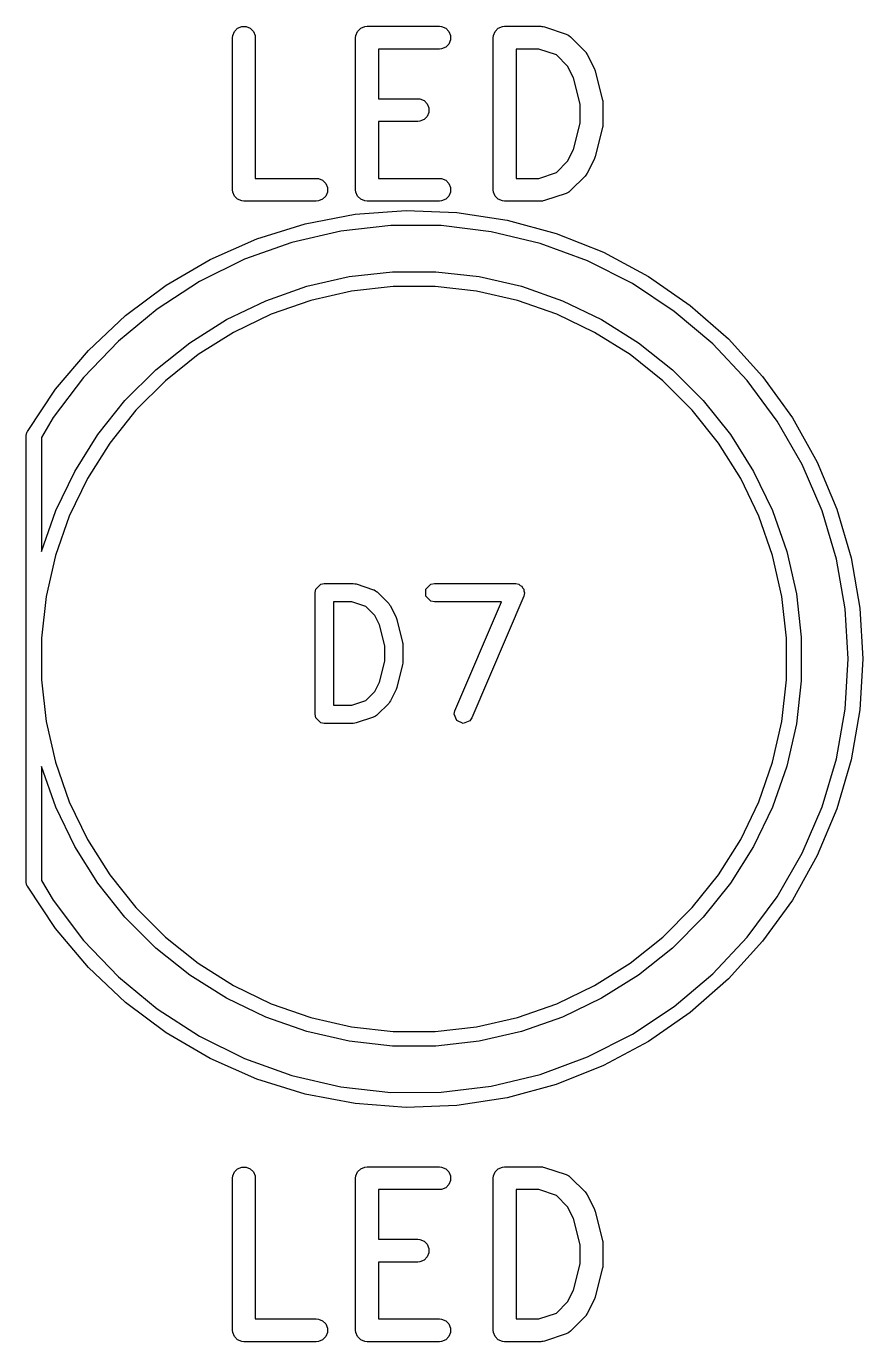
# Model space of a CAD drawing. Header units: millimetres. Extents: x 129 to 276, y -185 to -58.
# Drawn here: x 239.22 to 244.72, y -80.74 to -72.09 of the extents above; entities that cross this region are included whole.
import ezdxf

# ---------------------------------------------------------------- set-up
doc = ezdxf.new("R2010")
doc.units = ezdxf.units.MM
doc.layers.add('F.Fab', color=9, linetype='CONTINUOUS', true_color=0xafafaf)

msp = doc.modelspace()

# ---------------------------------------------------------------- linework, layer by layer
at = {"layer": 'F.Fab', "linetype": 'CONTINUOUS'}
for p, q in [((240.577393, -72.150187), (240.588592, -72.123151)), ((240.588592, -72.123151), (240.609284, -72.102459)), ((240.609284, -72.102459), (240.63632, -72.09126)), ((240.63632, -72.09126), (240.665584, -72.09126)), ((240.665584, -72.09126), (240.69262, -72.102459)), ((240.69262, -72.102459), (240.713312, -72.123151)), ((240.713312, -72.123151), (240.724511, -72.150187)), ((241.386917, -72.150187), (241.398116, -72.123151)), ((241.398116, -72.123151), (241.418808, -72.102459)), ((241.418808, -72.102459), (241.445844, -72.09126)), ((241.445844, -72.09126), (241.460476, -72.089819)), ((241.460476, -72.089819), (241.936666, -72.089819)), ((241.936666, -72.089819), (241.951298, -72.09126)), ((241.951298, -72.09126), (241.978334, -72.102459)), ((241.978334, -72.102459), (241.999026, -72.123151)), ((241.999026, -72.123151), (242.010225, -72.150187)), ((242.291679, -72.150187), (242.302878, -72.123151)), ((242.302878, -72.123151), (242.32357, -72.102459)), ((242.32357, -72.102459), (242.350606, -72.09126)), ((242.350606, -72.09126), (242.365238, -72.089819)), ((242.365238, -72.089819), (242.603333, -72.089819)), ((242.603333, -72.089819), (242.610738, -72.090548)), ((242.610738, -72.090548), (242.612713, -72.090408)), ((242.612713, -72.090408), (242.61531, -72.090998)), ((242.61531, -72.090998), (242.617965, -72.09126)), ((242.617965, -72.09126), (242.619796, -72.092018)), ((242.619796, -72.092018), (242.62705, -72.093668)), ((242.62705, -72.093668), (242.769907, -72.141287)), ((240.575952, -72.164819), (240.577393, -72.150187)), ((240.575952, -73.164819), (240.575952, -72.164819)), ((240.724511, -72.150187), (240.725952, -72.164819)), ((240.725952, -72.164819), (240.725952, -73.089819)), ((241.385476, -72.164819), (241.386917, -72.150187)), ((241.385476, -73.164819), (241.385476, -72.164819)), ((241.978334, -72.227179), (241.951298, -72.238378)), ((241.999026, -72.206487), (241.978334, -72.227179)), ((242.010225, -72.179451), (241.999026, -72.206487)), ((242.010225, -72.150187), (242.010225, -72.179451)), ((242.290238, -72.164819), (242.291679, -72.150187)), ((242.290238, -73.164819), (242.290238, -72.164819)), ((242.769907, -72.141287), (242.783332, -72.147281)), ((242.783332, -72.147281), (242.785367, -72.149046)), ((242.785367, -72.149046), (242.787858, -72.150078)), ((242.787858, -72.150078), (242.799223, -72.159405)), ((242.799223, -72.159405), (242.894461, -72.254643)), ((241.936666, -72.239819), (241.535476, -72.239819)), ((241.535476, -72.239819), (241.535476, -72.566009)), ((241.951298, -72.238378), (241.936666, -72.239819)), ((242.591163, -72.239819), (242.440238, -72.239819)), ((242.440238, -72.239819), (242.440238, -73.089819)), ((242.705676, -72.27799), (242.591163, -72.239819)), ((242.779789, -72.352103), (242.705676, -72.27799)), ((242.894461, -72.254643), (242.899181, -72.260393)), ((242.899181, -72.260393), (242.900678, -72.261692)), ((242.900678, -72.261692), (242.902097, -72.263946)), ((242.902097, -72.263946), (242.903789, -72.266008)), ((242.903789, -72.266008), (242.904547, -72.26784)), ((242.904547, -72.26784), (242.90851, -72.274135)), ((242.90851, -72.274135), (242.956129, -72.369373)), ((242.818282, -72.42909), (242.779789, -72.352103)), ((242.956129, -72.369373), (242.956538, -72.370442)), ((242.956538, -72.370442), (242.956861, -72.370878)), ((242.956861, -72.370878), (242.959053, -72.377014)), ((242.959053, -72.377014), (242.961384, -72.383104)), ((242.961384, -72.383104), (242.961422, -72.383644)), ((242.961422, -72.383644), (242.961808, -72.384724)), ((242.961808, -72.384724), (243.009427, -72.5752)), ((242.861666, -72.602624), (242.818282, -72.42909)), ((241.535476, -72.566009), (241.793809, -72.566009)), ((241.793809, -72.566009), (241.808441, -72.56745)), ((241.808441, -72.56745), (241.835477, -72.578649)), ((241.835477, -72.578649), (241.856169, -72.599341)), ((241.856169, -72.599341), (241.867368, -72.626377)), ((241.867368, -72.655641), (241.856169, -72.682677)), ((241.867368, -72.626377), (241.867368, -72.655641)), ((242.861666, -72.727013), (242.861666, -72.602624)), ((243.009427, -72.5752), (243.009802, -72.577736)), ((243.009802, -72.577736), (243.010225, -72.578758)), ((243.010225, -72.578758), (243.010767, -72.58427)), ((243.010767, -72.58427), (243.011577, -72.589744)), ((243.011577, -72.589744), (243.011414, -72.590836)), ((243.011414, -72.590836), (243.011666, -72.59339)), ((243.011666, -72.59339), (243.011666, -72.736247)), ((241.793809, -72.716009), (241.535476, -72.716009)), ((241.535476, -72.716009), (241.535476, -73.089819)), ((241.808441, -72.714568), (241.793809, -72.716009)), ((241.835477, -72.703369), (241.808441, -72.714568)), ((241.856169, -72.682677), (241.835477, -72.703369)), ((242.818282, -72.900547), (242.861666, -72.727013)), ((243.010767, -72.745366), (243.010225, -72.750879)), ((243.011577, -72.739893), (243.010767, -72.745366)), ((243.011666, -72.736247), (243.011414, -72.7388)), ((243.011414, -72.7388), (243.011577, -72.739893)), ((243.009427, -72.754437), (242.961808, -72.944913)), ((243.009802, -72.7519), (243.009427, -72.754437)), ((243.010225, -72.750879), (243.009802, -72.7519)), ((242.779788, -72.977534), (242.818282, -72.900547)), ((242.705676, -73.051647), (242.779788, -72.977534)), ((242.956129, -72.960264), (242.90851, -73.055502)), ((242.956538, -72.959194), (242.956129, -72.960264)), ((242.956861, -72.958759), (242.956538, -72.959194)), ((242.959053, -72.952622), (242.956861, -72.958759)), ((242.961384, -72.946533), (242.959053, -72.952622)), ((242.961422, -72.945992), (242.961384, -72.946533)), ((242.961808, -72.944913), (242.961422, -72.945992)), ((240.725952, -73.089819), (241.127142, -73.089819)), ((241.127142, -73.089819), (241.141774, -73.09126)), ((241.141774, -73.09126), (241.16881, -73.102459)), ((241.535476, -73.089819), (241.936666, -73.089819)), ((241.936666, -73.089819), (241.951298, -73.09126)), ((241.951298, -73.09126), (241.978334, -73.102459)), ((242.440238, -73.089819), (242.591163, -73.089819)), ((242.591163, -73.089819), (242.705676, -73.051647)), ((242.894462, -73.074993), (242.799223, -73.170233)), ((242.899179, -73.069244), (242.894462, -73.074993)), ((242.900678, -73.067945), (242.899179, -73.069244)), ((242.902099, -73.065686), (242.900678, -73.067945)), ((242.903789, -73.063628), (242.902099, -73.065686)), ((242.904546, -73.061798), (242.903789, -73.063628)), ((242.90851, -73.055502), (242.904546, -73.061798)), ((240.577393, -73.179451), (240.575952, -73.164819)), ((241.16881, -73.102459), (241.189502, -73.123151)), ((241.189502, -73.123151), (241.200701, -73.150187)), ((241.200701, -73.150187), (241.200701, -73.179451)), ((241.386917, -73.179451), (241.385476, -73.164819)), ((241.978334, -73.102459), (241.999026, -73.123151)), ((241.999026, -73.123151), (242.010225, -73.150187)), ((242.010225, -73.150187), (242.010225, -73.179451)), ((242.291679, -73.179451), (242.290238, -73.164819)), ((242.799223, -73.170233), (242.787858, -73.17956)), ((240.588592, -73.206487), (240.577393, -73.179451)), ((240.609284, -73.227179), (240.588592, -73.206487)), ((240.63632, -73.238378), (240.609284, -73.227179)), ((240.650952, -73.239819), (240.63632, -73.238378)), ((241.127142, -73.239819), (240.650952, -73.239819)), ((241.141774, -73.238378), (241.127142, -73.239819)), ((241.16881, -73.227179), (241.141774, -73.238378)), ((241.189502, -73.206487), (241.16881, -73.227179)), ((241.200701, -73.179451), (241.189502, -73.206487)), ((241.398116, -73.206487), (241.386917, -73.179451)), ((241.418808, -73.227179), (241.398116, -73.206487)), ((241.445844, -73.238378), (241.418808, -73.227179)), ((241.460476, -73.239819), (241.445844, -73.238378)), ((241.936666, -73.239819), (241.460476, -73.239819)), ((241.951298, -73.238378), (241.936666, -73.239819)), ((241.978334, -73.227179), (241.951298, -73.238378)), ((241.999026, -73.206487), (241.978334, -73.227179)), ((242.010225, -73.179451), (241.999026, -73.206487)), ((242.302878, -73.206487), (242.291679, -73.179451)), ((242.32357, -73.227179), (242.302878, -73.206487)), ((242.350606, -73.238378), (242.32357, -73.227179)), ((242.365238, -73.239819), (242.350606, -73.238378)), ((242.603333, -73.239819), (242.365238, -73.239819)), ((242.610738, -73.239089), (242.603333, -73.239819)), ((242.612713, -73.23923), (242.610738, -73.239089)), ((242.61531, -73.238639), (242.612713, -73.23923)), ((242.617965, -73.238378), (242.61531, -73.238639)), ((242.619796, -73.237619), (242.617965, -73.238378)), ((242.62705, -73.23597), (242.619796, -73.237619)), ((242.769907, -73.188351), (242.62705, -73.23597)), ((242.783332, -73.182357), (242.769907, -73.188351)), ((242.785367, -73.180591), (242.783332, -73.182357)), ((242.787858, -73.17956), (242.785367, -73.180591)), ((241.054604, -73.388059), (241.383294, -73.325456)), ((241.383294, -73.325456), (241.716959, -73.300477)), ((241.716959, -73.300477), (242.051306, -73.313443)), ((242.051306, -73.313443), (242.382034, -73.364187)), ((240.735117, -73.48748), (241.054604, -73.388059)), ((241.289002, -73.435982), (240.966523, -73.510569)), ((241.617946, -73.399222), (241.289002, -73.435982)), ((241.948934, -73.400783), (241.617946, -73.399222)), ((242.277517, -73.440644), (241.948934, -73.400783)), ((242.382034, -73.364187), (242.704888, -73.452057)), ((240.428945, -73.62244), (240.735117, -73.48748)), ((240.966523, -73.510569), (240.654846, -73.621981)), ((242.599277, -73.518269), (242.277517, -73.440644)), ((242.90989, -73.632615), (242.599277, -73.518269)), ((242.704888, -73.452057), (243.015716, -73.575922)), ((243.015716, -73.575922), (243.310517, -73.734189)), ((240.140024, -73.791204), (240.428945, -73.62244)), ((240.654846, -73.621981), (240.358158, -73.768719)), ((243.205181, -73.782144), (242.90989, -73.632615)), ((240.358158, -73.768719), (240.080449, -73.948811)), ((241.064069, -73.799661), (241.342859, -73.736029)), ((241.342859, -73.736029), (241.62702, -73.704012)), ((241.62702, -73.704012), (241.91298, -73.704012)), ((241.91298, -73.704012), (242.197141, -73.736029)), ((242.197141, -73.736029), (242.475931, -73.799661)), ((243.481179, -73.964848), (243.205181, -73.782144)), ((243.310517, -73.734189), (243.5855, -73.924821)), ((239.872073, -73.991599), (240.140024, -73.791204)), ((240.794157, -73.894107), (241.064069, -73.799661)), ((241.358963, -73.830811), (241.090684, -73.892043)), ((241.632411, -73.8), (241.358963, -73.830811)), ((241.907589, -73.8), (241.632411, -73.8)), ((242.181037, -73.830811), (241.907589, -73.8)), ((242.449316, -73.892043), (242.181037, -73.830811)), ((242.475931, -73.799661), (242.745843, -73.894107)), ((240.080449, -73.948811), (239.825452, -74.159836)), ((240.536517, -74.01818), (240.794157, -73.894107)), ((241.090684, -73.892043), (240.830948, -73.982929)), ((242.709052, -73.982929), (242.449316, -73.892043)), ((242.745843, -73.894107), (243.003483, -74.01818)), ((243.5855, -73.924821), (243.837127, -74.145366)), ((239.628538, -74.221049), (239.872073, -73.991599)), ((240.294388, -74.17032), (240.536517, -74.01818)), ((240.830948, -73.982929), (240.583022, -74.102324)), ((242.956978, -74.102324), (242.709052, -73.982929)), ((243.003483, -74.01818), (243.245612, -74.17032)), ((243.734175, -74.178268), (243.481179, -73.964848)), ((240.583022, -74.102324), (240.350022, -74.248728)), ((243.189978, -74.248728), (242.956978, -74.102324)), ((239.825452, -74.159836), (239.596593, -74.398958)), ((240.070816, -74.348612), (240.294388, -74.17032)), ((243.245612, -74.17032), (243.469184, -74.348612)), ((243.960768, -74.419538), (243.734175, -74.178268)), ((243.837127, -74.145366), (244.062161, -74.392986)), ((239.412553, -74.4766), (239.628538, -74.221049)), ((240.350022, -74.248728), (240.134879, -74.420299)), ((243.405121, -74.420299), (243.189978, -74.248728)), ((239.868612, -74.550816), (240.070816, -74.348612)), ((243.469184, -74.348612), (243.671388, -74.550816)), ((239.596593, -74.398958), (239.39695, -74.662962)), ((240.134879, -74.420299), (239.940299, -74.614879)), ((243.599701, -74.614879), (243.405121, -74.420299)), ((244.157912, -74.685414), (243.960768, -74.419538)), ((244.062161, -74.392986), (244.257706, -74.664497)), ((239.226897, -74.754966), (239.412553, -74.4766)), ((239.69032, -74.774388), (239.868612, -74.550816)), ((243.671388, -74.550816), (243.84968, -74.774388)), ((239.940299, -74.614879), (239.768728, -74.830022)), ((243.771272, -74.830022), (243.599701, -74.614879)), ((239.39695, -74.662962), (239.32, -74.793909)), ((244.322957, -74.97232), (244.157912, -74.685414)), ((244.257706, -74.664497), (244.421247, -74.956405)), ((239.22, -74.780306), (239.223806, -74.761172)), ((239.22, -77.719694), (239.22, -74.780306)), ((239.223806, -74.761172), (239.226014, -74.758963)), ((239.226014, -74.758963), (239.226897, -74.754966)), ((239.32, -74.793909), (239.32, -75.5431)), ((239.53818, -75.016517), (239.69032, -74.774388)), ((243.84968, -74.774388), (244.00182, -75.016517)), ((239.768728, -74.830022), (239.622324, -75.063022)), ((243.917676, -75.063022), (243.771272, -74.830022)), ((244.453684, -75.276402), (244.322957, -74.97232)), ((244.421247, -74.956405), (244.550681, -75.264955)), ((239.414107, -75.274157), (239.53818, -75.016517)), ((239.622324, -75.063022), (239.502929, -75.310948)), ((244.037071, -75.310948), (243.917676, -75.063022)), ((244.00182, -75.016517), (244.125893, -75.274157)), ((239.32, -75.5431), (239.414107, -75.274157)), ((239.502929, -75.310948), (239.412043, -75.570684)), ((244.127957, -75.570684), (244.037071, -75.310948)), ((244.125893, -75.274157), (244.220339, -75.544069)), ((244.548337, -75.593572), (244.453684, -75.276402)), ((244.550681, -75.264955), (244.644342, -75.586178)), ((239.412043, -75.570684), (239.350811, -75.838963)), ((244.189189, -75.838963), (244.127957, -75.570684)), ((244.220339, -75.544069), (244.283971, -75.822859)), ((244.605642, -75.919565), (244.548337, -75.593572)), ((244.644342, -75.586178), (244.701024, -75.91594)), ((241.124091, -75.790894), (241.156563, -75.758422)), ((241.156563, -75.758422), (241.179524, -75.753855)), ((241.179524, -75.753855), (241.37, -75.753855)), ((241.37, -75.753855), (241.379433, -75.755731)), ((241.379433, -75.755731), (241.388974, -75.756934)), ((241.388974, -75.756934), (241.50326, -75.795029)), ((241.8479, -75.790894), (241.880372, -75.758422)), ((241.880372, -75.758422), (241.903333, -75.753855)), ((241.903333, -75.753855), (242.436667, -75.753855)), ((242.436667, -75.753855), (242.437164, -75.753953)), ((242.437164, -75.753953), (242.437399, -75.75386)), ((242.437399, -75.75386), (242.438011, -75.754122)), ((242.438011, -75.754122), (242.459628, -75.758422)), ((242.459628, -75.758422), (242.468316, -75.76711)), ((242.468316, -75.76711), (242.479607, -75.771949)), ((242.479607, -75.771949), (242.483908, -75.782702)), ((239.350811, -75.838963), (239.32, -76.112411)), ((241.119524, -75.813855), (241.124091, -75.790894)), ((241.119524, -76.613855), (241.119524, -75.813855)), ((241.50326, -75.795029), (241.50587, -75.796517)), ((241.50587, -75.796517), (241.507247, -75.796517)), ((241.507247, -75.796517), (241.515236, -75.801855)), ((241.515236, -75.801855), (241.523598, -75.806622)), ((241.523598, -75.806622), (241.524214, -75.807855)), ((241.524214, -75.807855), (241.526712, -75.809524)), ((241.526712, -75.809524), (241.602902, -75.885714)), ((241.8479, -75.836816), (241.8479, -75.790894)), ((241.880372, -75.869288), (241.8479, -75.836816)), ((242.491816, -75.837491), (242.148958, -76.63749)), ((242.483908, -75.782702), (242.4921, -75.790894)), ((242.49192, -75.836995), (242.491816, -75.837491)), ((242.4921, -75.836816), (242.49192, -75.836995)), ((242.4921, -75.790894), (242.4921, -75.80318)), ((242.4921, -75.80318), (242.496663, -75.814587)), ((242.496663, -75.814587), (242.4921, -75.836148)), ((242.4921, -75.836148), (242.4921, -75.836816)), ((244.22, -76.112411), (244.189189, -75.838963)), ((244.283971, -75.822859), (244.315988, -76.10702)), ((241.360263, -75.873855), (241.239524, -75.873855)), ((241.239524, -75.873855), (241.239524, -76.553855)), ((241.451876, -75.904392), (241.360263, -75.873855)), ((241.511162, -75.963678), (241.451876, -75.904392)), ((241.602902, -75.885714), (241.608239, -75.893701)), ((241.608239, -75.893701), (241.614142, -75.901307)), ((241.614142, -75.901307), (241.652237, -75.977499)), ((241.903333, -75.873855), (241.880372, -75.869288)), ((242.345674, -75.873855), (241.903333, -75.873855)), ((242.03866, -76.59022), (242.345674, -75.873855)), ((244.62483, -76.25), (244.605642, -75.919565)), ((244.701024, -75.91594), (244.72, -76.25)), ((241.541961, -76.025276), (241.511162, -75.963678)), ((241.576667, -76.164096), (241.541961, -76.025276)), ((241.652237, -75.977499), (241.653973, -75.983838)), ((241.653973, -75.983838), (241.656779, -75.989779)), ((241.656779, -75.989779), (241.694876, -76.14216)), ((239.32, -76.112411), (239.32, -76.387589)), ((244.22, -76.387589), (244.22, -76.112411)), ((244.315988, -76.10702), (244.315988, -76.39298)), ((241.576667, -76.263613), (241.576667, -76.164096)), ((241.694876, -76.14216), (241.695233, -76.149504)), ((241.695233, -76.149504), (241.696667, -76.156712)), ((241.696667, -76.156712), (241.696667, -76.270998)), ((241.541961, -76.402432), (241.576667, -76.263613)), ((241.694876, -76.28555), (241.656779, -76.437931)), ((241.695233, -76.278205), (241.694876, -76.28555)), ((241.696667, -76.270998), (241.695233, -76.278205)), ((244.605642, -76.580435), (244.62483, -76.25)), ((244.72, -76.25), (244.701024, -76.58406)), ((239.32, -76.387589), (239.350811, -76.661037)), ((241.451874, -76.523318), (241.511163, -76.46403)), ((241.511163, -76.46403), (241.541961, -76.402432)), ((241.652237, -76.450212), (241.614142, -76.526402)), ((241.653973, -76.44387), (241.652237, -76.450212)), ((241.656779, -76.437931), (241.653973, -76.44387)), ((244.189189, -76.661037), (244.22, -76.387589)), ((244.315988, -76.39298), (244.283971, -76.677141)), ((241.360263, -76.553855), (241.451874, -76.523318)), ((241.602903, -76.541995), (241.526713, -76.618186)), ((241.608246, -76.533998), (241.602903, -76.541995)), ((241.614142, -76.526402), (241.608246, -76.533998)), ((241.124091, -76.636816), (241.119524, -76.613855)), ((241.156563, -76.669288), (241.124091, -76.636816)), ((241.239524, -76.553855), (241.360263, -76.553855)), ((241.50326, -76.632681), (241.388974, -76.670776)), ((241.50587, -76.631193), (241.50326, -76.632681)), ((241.507248, -76.631193), (241.50587, -76.631193)), ((241.515243, -76.62585), (241.507248, -76.631193)), ((241.523598, -76.621088), (241.515243, -76.62585)), ((241.524214, -76.619855), (241.523598, -76.621088)), ((241.526713, -76.618186), (241.524214, -76.619855)), ((242.033813, -76.613123), (242.03866, -76.59022)), ((242.050868, -76.655761), (242.033813, -76.613123)), ((242.148958, -76.63749), (242.135715, -76.656796)), ((244.548337, -76.906428), (244.605642, -76.580435)), ((244.701024, -76.58406), (244.644342, -76.913822)), ((239.350811, -76.661037), (239.412043, -76.929316)), ((241.179524, -76.673855), (241.156563, -76.669288)), ((241.37, -76.673855), (241.179524, -76.673855)), ((241.379433, -76.671978), (241.37, -76.673855)), ((241.388974, -76.670776), (241.379433, -76.671978)), ((242.093077, -76.673851), (242.050868, -76.655761)), ((242.135715, -76.656796), (242.093077, -76.673851)), ((244.127957, -76.929316), (244.189189, -76.661037)), ((244.283971, -76.677141), (244.220339, -76.955931)), ((239.414107, -77.225843), (239.32, -76.956899)), ((239.32, -76.956899), (239.32, -77.70609)), ((239.412043, -76.929316), (239.502929, -77.189052)), ((244.037071, -77.189052), (244.127957, -76.929316)), ((244.220339, -76.955931), (244.125893, -77.225843)), ((244.453684, -77.223598), (244.548337, -76.906428)), ((244.644342, -76.913822), (244.550681, -77.235045)), ((239.53818, -77.483483), (239.414107, -77.225843)), ((239.502929, -77.189052), (239.622324, -77.436978)), ((243.917676, -77.436978), (244.037071, -77.189052)), ((244.125893, -77.225843), (244.00182, -77.483483)), ((244.322957, -77.52768), (244.453684, -77.223598)), ((244.550681, -77.235045), (244.421247, -77.543595)), ((239.69032, -77.725612), (239.53818, -77.483483)), ((239.622324, -77.436978), (239.768728, -77.669978)), ((243.771272, -77.669978), (243.917676, -77.436978)), ((244.00182, -77.483483), (243.84968, -77.725612)), ((244.157912, -77.814586), (244.322957, -77.52768)), ((244.421247, -77.543595), (244.257706, -77.835503)), ((239.768728, -77.669978), (239.940299, -77.885121)), ((243.599701, -77.885121), (243.771272, -77.669978)), ((239.223806, -77.738828), (239.22, -77.719694)), ((239.226014, -77.741036), (239.223806, -77.738828)), ((239.226897, -77.745034), (239.226014, -77.741036)), ((239.412553, -78.0234), (239.226897, -77.745034)), ((239.32, -77.70609), (239.39695, -77.837038)), ((239.868612, -77.949184), (239.69032, -77.725612)), ((243.84968, -77.725612), (243.671388, -77.949184)), ((239.39695, -77.837038), (239.596593, -78.101042)), ((243.960768, -78.080462), (244.157912, -77.814586)), ((244.257706, -77.835503), (244.062161, -78.107014)), ((239.940299, -77.885121), (240.134879, -78.079701)), ((243.405121, -78.079701), (243.599701, -77.885121)), ((240.070816, -78.151388), (239.868612, -77.949184)), ((243.671388, -77.949184), (243.469184, -78.151388)), ((239.628538, -78.278951), (239.412553, -78.0234)), ((239.596593, -78.101042), (239.825452, -78.340164)), ((240.134879, -78.079701), (240.350022, -78.251272)), ((243.189978, -78.251272), (243.405121, -78.079701)), ((243.734175, -78.321732), (243.960768, -78.080462)), ((244.062161, -78.107014), (243.837127, -78.354634)), ((240.294388, -78.32968), (240.070816, -78.151388)), ((243.469184, -78.151388), (243.245612, -78.32968)), ((239.872073, -78.508401), (239.628538, -78.278951)), ((240.350022, -78.251272), (240.583022, -78.397676)), ((242.956978, -78.397676), (243.189978, -78.251272)), ((239.825452, -78.340164), (240.080449, -78.551189)), ((240.536517, -78.48182), (240.294388, -78.32968)), ((243.245612, -78.32968), (243.003483, -78.48182)), ((243.481179, -78.535152), (243.734175, -78.321732)), ((243.837127, -78.354634), (243.5855, -78.575179)), ((240.583022, -78.397676), (240.830948, -78.517071)), ((242.709052, -78.517071), (242.956978, -78.397676)), ((240.140024, -78.708796), (239.872073, -78.508401)), ((240.794157, -78.605893), (240.536517, -78.48182)), ((240.830948, -78.517071), (241.090684, -78.607957)), ((242.449316, -78.607957), (242.709052, -78.517071)), ((243.003483, -78.48182), (242.745843, -78.605893)), ((243.205181, -78.717856), (243.481179, -78.535152)), ((240.080449, -78.551189), (240.358158, -78.731281)), ((241.064069, -78.700339), (240.794157, -78.605893)), ((241.090684, -78.607957), (241.358963, -78.669189)), ((242.181037, -78.669189), (242.449316, -78.607957)), ((242.745843, -78.605893), (242.475931, -78.700339)), ((243.5855, -78.575179), (243.310517, -78.765811)), ((240.428945, -78.87756), (240.140024, -78.708796)), ((241.342859, -78.763971), (241.064069, -78.700339)), ((241.358963, -78.669189), (241.632411, -78.7)), ((241.632411, -78.7), (241.907589, -78.7)), ((241.907589, -78.7), (242.181037, -78.669189)), ((242.475931, -78.700339), (242.197141, -78.763971)), ((240.358158, -78.731281), (240.654846, -78.878019)), ((241.62702, -78.795988), (241.342859, -78.763971)), ((241.91298, -78.795988), (241.62702, -78.795988)), ((242.197141, -78.763971), (241.91298, -78.795988)), ((242.90989, -78.867385), (243.205181, -78.717856)), ((243.310517, -78.765811), (243.015716, -78.924078)), ((240.735117, -79.01252), (240.428945, -78.87756)), ((240.654846, -78.878019), (240.966523, -78.989431)), ((242.599277, -78.981731), (242.90989, -78.867385)), ((243.015716, -78.924078), (242.704888, -79.047943)), ((241.054604, -79.111941), (240.735117, -79.01252)), ((240.966523, -78.989431), (241.289002, -79.064018)), ((241.948934, -79.099217), (242.277517, -79.059356)), ((242.277517, -79.059356), (242.599277, -78.981731)), ((242.704888, -79.047943), (242.382034, -79.135813)), ((241.383294, -79.174544), (241.054604, -79.111941)), ((241.289002, -79.064018), (241.617946, -79.100778)), ((241.617946, -79.100778), (241.948934, -79.099217)), ((242.382034, -79.135813), (242.051306, -79.186557)), ((241.716959, -79.199523), (241.383294, -79.174544)), ((242.051306, -79.186557), (241.716959, -79.199523)), ((240.575952, -79.664819), (240.577393, -79.650187)), ((240.575952, -80.664819), (240.575952, -79.664819)), ((240.577393, -79.650187), (240.588592, -79.623151)), ((240.588592, -79.623151), (240.609284, -79.602459)), ((240.609284, -79.602459), (240.63632, -79.59126)), ((240.63632, -79.59126), (240.665584, -79.59126)), ((240.665584, -79.59126), (240.69262, -79.602459)), ((240.69262, -79.602459), (240.713312, -79.623151)), ((240.713312, -79.623151), (240.724511, -79.650187)), ((240.724511, -79.650187), (240.725952, -79.664819)), ((240.725952, -79.664819), (240.725952, -80.589819)), ((241.385476, -79.664819), (241.386917, -79.650187)), ((241.385476, -80.664819), (241.385476, -79.664819)), ((241.386917, -79.650187), (241.398116, -79.623151)), ((241.398116, -79.623151), (241.418808, -79.602459)), ((241.418808, -79.602459), (241.445844, -79.59126)), ((241.445844, -79.59126), (241.460476, -79.589819)), ((241.460476, -79.589819), (241.936666, -79.589819)), ((241.936666, -79.589819), (241.951298, -79.59126)), ((241.951298, -79.59126), (241.978334, -79.602459)), ((241.978334, -79.602459), (241.999026, -79.623151)), ((241.999026, -79.623151), (242.010225, -79.650187)), ((242.010225, -79.650187), (242.010225, -79.679451)), ((242.290238, -79.664819), (242.291679, -79.650187)), ((242.290238, -80.664819), (242.290238, -79.664819)), ((242.291679, -79.650187), (242.302878, -79.623151)), ((242.302878, -79.623151), (242.32357, -79.602459)), ((242.32357, -79.602459), (242.350606, -79.59126)), ((242.350606, -79.59126), (242.365238, -79.589819)), ((242.365238, -79.589819), (242.603333, -79.589819)), ((242.603333, -79.589819), (242.610738, -79.590548)), ((242.610738, -79.590548), (242.612713, -79.590408)), ((242.612713, -79.590408), (242.61531, -79.590998)), ((242.61531, -79.590998), (242.617965, -79.59126)), ((242.617965, -79.59126), (242.619796, -79.592018)), ((242.619796, -79.592018), (242.62705, -79.593668)), ((242.62705, -79.593668), (242.769907, -79.641287)), ((242.769907, -79.641287), (242.783332, -79.647281)), ((242.783332, -79.647281), (242.785367, -79.649046)), ((242.785367, -79.649046), (242.787858, -79.650078)), ((242.787858, -79.650078), (242.799223, -79.659405)), ((242.799223, -79.659405), (242.894461, -79.754643)), ((241.936666, -79.739819), (241.535476, -79.739819)), ((241.535476, -79.739819), (241.535476, -80.066009)), ((241.951298, -79.738378), (241.936666, -79.739819)), ((241.978334, -79.727179), (241.951298, -79.738378)), ((241.999026, -79.706487), (241.978334, -79.727179)), ((242.010225, -79.679451), (241.999026, -79.706487)), ((242.591163, -79.739819), (242.440238, -79.739819)), ((242.440238, -79.739819), (242.440238, -80.589819)), ((242.705676, -79.77799), (242.591163, -79.739819)), ((242.779789, -79.852103), (242.705676, -79.77799)), ((242.894461, -79.754643), (242.899181, -79.760393)), ((242.899181, -79.760393), (242.900678, -79.761692)), ((242.900678, -79.761692), (242.902097, -79.763946)), ((242.902097, -79.763946), (242.903789, -79.766008)), ((242.903789, -79.766008), (242.904547, -79.76784)), ((242.904547, -79.76784), (242.90851, -79.774135)), ((242.90851, -79.774135), (242.956129, -79.869373)), ((242.818282, -79.92909), (242.779789, -79.852103)), ((242.956129, -79.869373), (242.956538, -79.870442)), ((242.956538, -79.870442), (242.956861, -79.870878)), ((242.956861, -79.870878), (242.959053, -79.877014)), ((242.959053, -79.877014), (242.961384, -79.883104)), ((242.961384, -79.883104), (242.961422, -79.883644)), ((242.961422, -79.883644), (242.961808, -79.884724)), ((242.961808, -79.884724), (243.009427, -80.0752)), ((242.861666, -80.102624), (242.818282, -79.92909)), ((241.535476, -80.066009), (241.793809, -80.066009)), ((241.793809, -80.066009), (241.808441, -80.06745)), ((241.808441, -80.06745), (241.835477, -80.078649)), ((241.835477, -80.078649), (241.856169, -80.099341)), ((243.009427, -80.0752), (243.009802, -80.077736)), ((243.009802, -80.077736), (243.010225, -80.078758)), ((243.010225, -80.078758), (243.010767, -80.08427)), ((243.010767, -80.08427), (243.011577, -80.089744)), ((243.011577, -80.089744), (243.011414, -80.090836)), ((243.011414, -80.090836), (243.011666, -80.09339)), ((243.011666, -80.09339), (243.011666, -80.236247)), ((241.856169, -80.182677), (241.835477, -80.203369)), ((241.856169, -80.099341), (241.867368, -80.126377)), ((241.867368, -80.155641), (241.856169, -80.182677)), ((241.867368, -80.126377), (241.867368, -80.155641)), ((242.861666, -80.227013), (242.861666, -80.102624)), ((241.793809, -80.216009), (241.535476, -80.216009)), ((241.535476, -80.216009), (241.535476, -80.589819)), ((241.808441, -80.214568), (241.793809, -80.216009)), ((241.835477, -80.203369), (241.808441, -80.214568)), ((242.818282, -80.400547), (242.861666, -80.227013)), ((243.009427, -80.254437), (242.961808, -80.444913)), ((243.009802, -80.2519), (243.009427, -80.254437)), ((243.010225, -80.250879), (243.009802, -80.2519)), ((243.010767, -80.245366), (243.010225, -80.250879)), ((243.011577, -80.239893), (243.010767, -80.245366)), ((243.011666, -80.236247), (243.011414, -80.2388)), ((243.011414, -80.2388), (243.011577, -80.239893)), ((242.779788, -80.477534), (242.818282, -80.400547)), ((242.961808, -80.444913), (242.961422, -80.445992)), ((242.705676, -80.551647), (242.779788, -80.477534)), ((242.956129, -80.460264), (242.90851, -80.555502)), ((242.956538, -80.459194), (242.956129, -80.460264)), ((242.956861, -80.458759), (242.956538, -80.459194)), ((242.959053, -80.452622), (242.956861, -80.458759)), ((242.961384, -80.446533), (242.959053, -80.452622)), ((242.961422, -80.445992), (242.961384, -80.446533)), ((240.725952, -80.589819), (241.127142, -80.589819)), ((241.127142, -80.589819), (241.141774, -80.59126)), ((241.141774, -80.59126), (241.16881, -80.602459)), ((241.16881, -80.602459), (241.189502, -80.623151)), ((241.535476, -80.589819), (241.936666, -80.589819)), ((241.936666, -80.589819), (241.951298, -80.59126)), ((241.951298, -80.59126), (241.978334, -80.602459)), ((241.978334, -80.602459), (241.999026, -80.623151)), ((242.440238, -80.589819), (242.591163, -80.589819)), ((242.591163, -80.589819), (242.705676, -80.551647)), ((242.894462, -80.574993), (242.799223, -80.670233)), ((242.899179, -80.569244), (242.894462, -80.574993)), ((242.900678, -80.567945), (242.899179, -80.569244)), ((242.902099, -80.565686), (242.900678, -80.567945)), ((242.903789, -80.563628), (242.902099, -80.565686)), ((242.904546, -80.561798), (242.903789, -80.563628)), ((242.90851, -80.555502), (242.904546, -80.561798)), ((240.577393, -80.679451), (240.575952, -80.664819)), ((240.588592, -80.706487), (240.577393, -80.679451)), ((241.189502, -80.623151), (241.200701, -80.650187)), ((241.200701, -80.679451), (241.189502, -80.706487)), ((241.200701, -80.650187), (241.200701, -80.679451)), ((241.386917, -80.679451), (241.385476, -80.664819)), ((241.398116, -80.706487), (241.386917, -80.679451)), ((241.999026, -80.623151), (242.010225, -80.650187)), ((242.010225, -80.679451), (241.999026, -80.706487)), ((242.010225, -80.650187), (242.010225, -80.679451)), ((242.291679, -80.679451), (242.290238, -80.664819)), ((242.302878, -80.706487), (242.291679, -80.679451)), ((242.769907, -80.688351), (242.62705, -80.73597)), ((242.783332, -80.682357), (242.769907, -80.688351)), ((242.785367, -80.680591), (242.783332, -80.682357)), ((242.787858, -80.67956), (242.785367, -80.680591)), ((242.799223, -80.670233), (242.787858, -80.67956)), ((240.609284, -80.727179), (240.588592, -80.706487)), ((240.63632, -80.738378), (240.609284, -80.727179)), ((240.650952, -80.739819), (240.63632, -80.738378)), ((241.127142, -80.739819), (240.650952, -80.739819)), ((241.141774, -80.738378), (241.127142, -80.739819)), ((241.16881, -80.727179), (241.141774, -80.738378)), ((241.189502, -80.706487), (241.16881, -80.727179)), ((241.418808, -80.727179), (241.398116, -80.706487)), ((241.445844, -80.738378), (241.418808, -80.727179)), ((241.460476, -80.739819), (241.445844, -80.738378)), ((241.936666, -80.739819), (241.460476, -80.739819)), ((241.951298, -80.738378), (241.936666, -80.739819)), ((241.978334, -80.727179), (241.951298, -80.738378)), ((241.999026, -80.706487), (241.978334, -80.727179)), ((242.32357, -80.727179), (242.302878, -80.706487)), ((242.350606, -80.738378), (242.32357, -80.727179)), ((242.365238, -80.739819), (242.350606, -80.738378)), ((242.603333, -80.739819), (242.365238, -80.739819)), ((242.610738, -80.739089), (242.603333, -80.739819)), ((242.612713, -80.73923), (242.610738, -80.739089)), ((242.61531, -80.738639), (242.612713, -80.73923)), ((242.617965, -80.738378), (242.61531, -80.738639)), ((242.619796, -80.737619), (242.617965, -80.738378)), ((242.62705, -80.73597), (242.619796, -80.737619))]:
    msp.add_line(p, q, dxfattribs=at)

doc.saveas('drawing.dxf')
